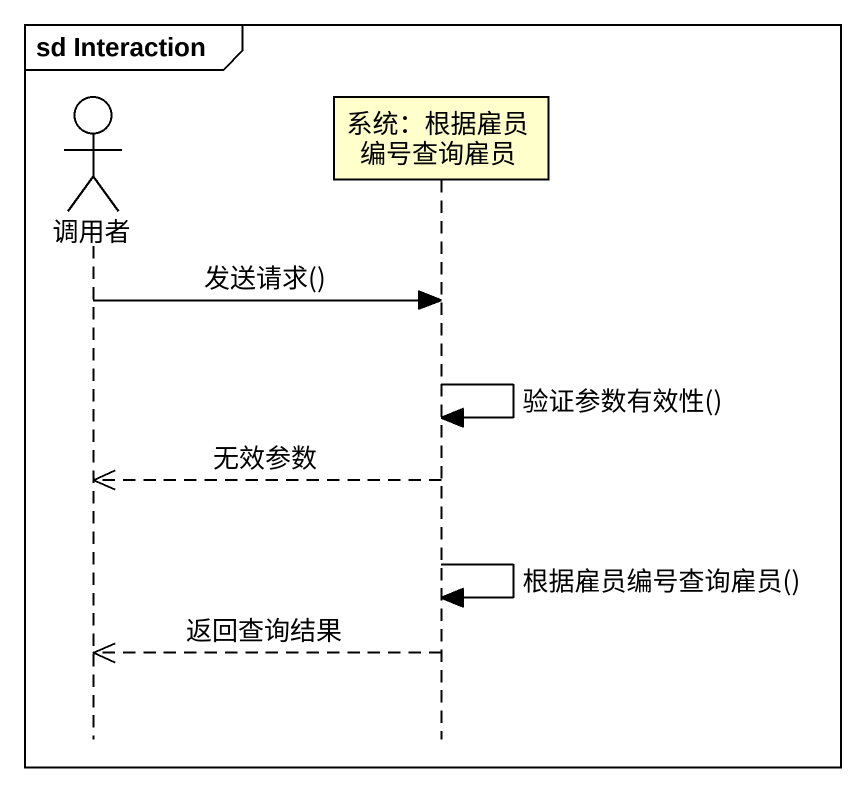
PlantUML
@startuml
mainframe sd Interaction
hide footbox
actor 调用者
participant "系统：根据雇员编号查询雇员" as 系统_根据雇员编号查询雇员

调用者 -> 系统_根据雇员编号查询雇员 : 发送请求()
系统_根据雇员编号查询雇员 -> 系统_根据雇员编号查询雇员 : 验证参数有效性()
系统_根据雇员编号查询雇员 -->> 调用者 : 无效参数
系统_根据雇员编号查询雇员 -> 系统_根据雇员编号查询雇员 : 根据雇员编号查询雇员()
系统_根据雇员编号查询雇员 -->> 调用者 : 返回查询结果
@enduml
